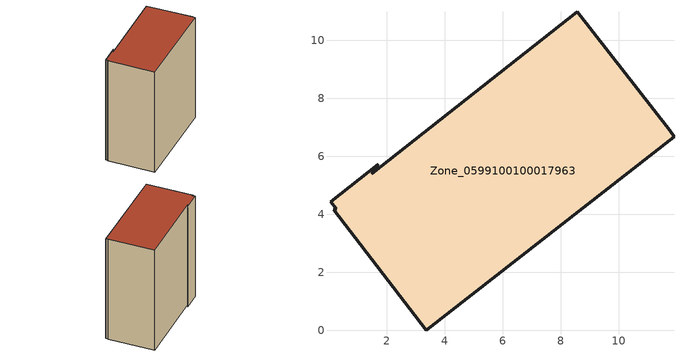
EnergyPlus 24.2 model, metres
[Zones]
Zone_0599100100017963
 floor ground (C_G): 3.37,0 0.17,4.16 0.26,4.19 0.07,4.44 1.71,5.72 1.49,5.39 8.56,10.98 11.75,6.9 11.9,6.66 z0
 wall outside (C_F): 0.26,4.19 0.17,4.16 3.37,0 11.9,6.66 11.75,6.9 8.56,10.98 1.49,5.39 1.71,5.72 0.07,4.44 0.26,4.19 z0:12.42
 roof outside (C_R): 0.17,4.16 3.37,0 11.9,6.66 11.75,6.9 8.56,10.98 1.49,5.39 1.71,5.72 0.07,4.44 0.26,4.19 z12.42
[BUILDING]
Pand.0599100100017963: North Axis=0; Terrain=City; Loads Convergence Tolerance Value=0.04; Temperature Convergence Tolerance Value=0.4; Solar Distribution=FullExterior; Maximum Number of Warmup Days=25; Minimum Number of Warmup Days=1
[Site:Location]
Rotterdam.The.Hague.AP_ZH_NLD Design_Conditions: Latitude=51.96; Longitude=4.45; Time Zone=1; Elevation=-4.5
[SITE:GROUNDTEMPERATURE:BUILDINGSURFACE]
18, 18, 18, 18, 18, 18, 18, 18, 18, 18, 18, 18
[MATERIAL] Thermal Absorptance=0.9; Solar Absorptance=0.7; Visible Absorptance=0.7
Name | Roughness | Thickness | Conductivity | Density | Specific Heat
G.TC.2015-2018 | MediumSmooth | 0.15 | 0.0428571 | 540 | 1210
F.TC.2015-2018 | Rough | 0.3 | 0.0666667 | 1920 | 840
R.TC.2015-2018 | MediumRough | 0.2 | 0.0333333 | 1500 | 1000
[CONSTRUCTION]
C_G: G.TC.2015-2018
C_F: F.TC.2015-2018
C_R: R.TC.2015-2018
[ZONE]
Zone_0599100100017963: Type=1; Multiplier=1; Ceiling Height=Autocalculate; Volume=Autocalculate; Floor Area=autocalculate; Part of Total Floor Area=Yes
[ZONEINFILTRATION:DESIGNFLOWRATE]
Infil_Zone_0599100100017963: Zone or ZoneList or Space or SpaceList=Zone_0599100100017963; Schedule=AlwaysOn; Design Flow Rate Calculation Method=Flow/Area; Flow Rate per Floor Area=0.0015; Constant Term Coefficient=1; Temperature Term Coefficient=0; Velocity Term Coefficient=0; Velocity Squared Term Coefficient=0
[HVACTEMPLATE:ZONE:IDEALLOADSAIRSYSTEM]
Zone_0599100100017963: Maximum Heating Supply Air Temperature=50; Minimum Cooling Supply Air Temperature=13; Maximum Heating Supply Air Humidity Ratio=0.0156; Minimum Cooling Supply Air Humidity Ratio=0.0077; Heating Limit=NoLimit; Cooling Limit=NoLimit; Dehumidification Control Type=ConstantSensibleHeatRatio; Cooling Sensible Heat Ratio=0.7; Dehumidification Setpoint=60; Humidification Control Type=None; Humidification Setpoint=30; Outdoor Air Method=None; Outdoor Air Flow Rate per Person=0.00944; Outdoor Air Flow Rate per Zone Floor Area=0; Outdoor Air Flow Rate per Zone=0; Demand Controlled Ventilation Type=None; Outdoor Air Economizer Type=NoEconomizer; Heat Recovery Type=None; Sensible Heat Recovery Effectiveness=0.7; Latent Heat Recovery Effectiveness=0.65
[ZONECONTROL:THERMOSTAT]
ThermostatControl_Zone_0599100100017963: Zone or ZoneList=Zone_0599100100017963; Control Type Schedule=DualSetpointControlType; Control 1=Thermostat_Zone_0599100100017963; Temperature Difference Between Cutout And Setpoint=0
[THERMOSTATSETPOINT:DUALSETPOINT]
Thermostat_Zone_0599100100017963: Heating Setpoint Temperature Schedule=HeatingSetpoint_Zone_0599100100017963; Cooling Setpoint Temperature Schedule=CoolingSetpoint_Zone_0599100100017963
[SCHEDULE:COMPACT]
HeatingSetpoint_Zone_0599100100017963: Through: 12/31, For: AllDays, Until: 24:00, 21
CoolingSetpoint_Zone_0599100100017963: Through: 12/31, For: AllDays, Until: 24:00, 24
DualSetpointControlType: Through: 12/31, For: AllDays, Until: 24:00, 4
AlwaysOn: Through: 12/31, For: AllDays, Until: 24:00, 1
